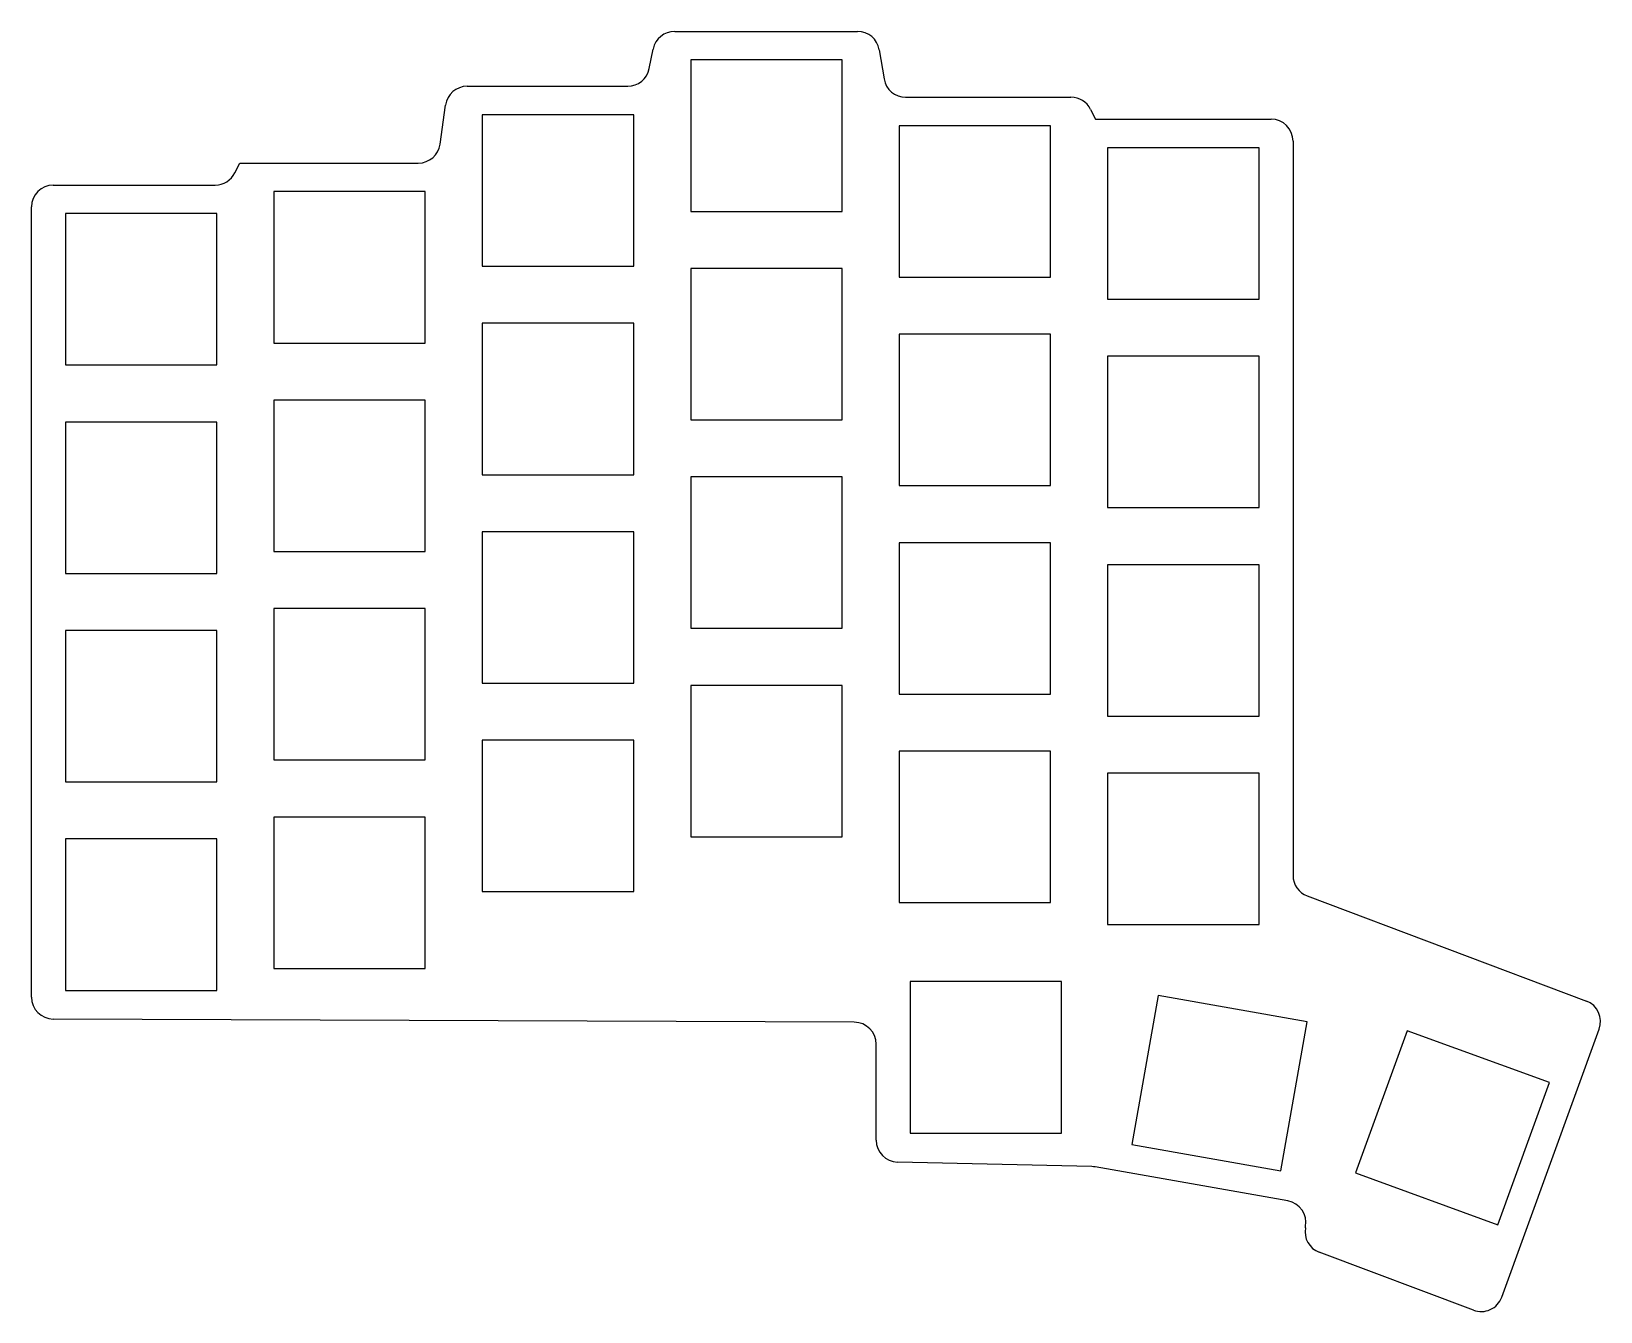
# Model space of a CAD drawing. Header units: millimetres. Extents: x 90 to 233, y -186 to -70.
import ezdxf

# ---------------------------------------------------------------- set-up
doc = ezdxf.new("R2010")
doc.units = ezdxf.units.MM

msp = doc.modelspace()

# ---------------------------------------------------------------- linework, layer by layer
for p, q in [((148.64, -69.5), (165.31, -69.5)), ((146.32, -72.89), (146.68, -71.11)), ((167.28, -71.17), (167.72, -73.83)), ((163.9, -72.1), (150.1, -72.1)), ((150.1, -72.1), (150.1, -85.9)), ((163.9, -85.9), (163.9, -72.1)), ((129.73, -74.5), (144.36, -74.5)), ((169.69, -75.5), (184.76, -75.5)), ((127.25, -79.78), (127.75, -76.22)), ((144.9, -77.1), (131.1, -77.1)), ((131.1, -77.1), (131.1, -90.9)), ((144.9, -90.9), (144.9, -77.1)), ((186.55, -76.61), (187, -77.5)), ((182.9, -78.1), (169.1, -78.1)), ((169.1, -78.1), (169.1, -91.9)), ((182.9, -91.9), (182.9, -78.1)), ((187, -77.5), (203, -77.5)), ((205, -79.5), (205, -146.42)), ((108.55, -82.39), (109, -81.5)), ((109, -81.5), (125.27, -81.5)), ((201.9, -80.1), (188.1, -80.1)), ((188.1, -80.1), (188.1, -93.9)), ((201.9, -93.9), (201.9, -80.1)), ((92, -83.5), (106.76, -83.5)), ((125.9, -84.1), (112.1, -84.1)), ((112.1, -84.1), (112.1, -97.9)), ((125.9, -97.9), (125.9, -84.1)), ((90, -157.51), (90, -85.5)), ((106.9, -86.1), (93.1, -86.1)), ((93.1, -86.1), (93.1, -99.9)), ((106.9, -99.9), (106.9, -86.1)), ((150.1, -85.9), (163.9, -85.9)), ((131.1, -90.9), (144.9, -90.9)), ((163.9, -91.1), (150.1, -91.1)), ((150.1, -91.1), (150.1, -104.9)), ((163.9, -104.9), (163.9, -91.1)), ((169.1, -91.9), (182.9, -91.9)), ((188.1, -93.9), (201.9, -93.9)), ((144.9, -96.1), (131.1, -96.1)), ((131.1, -96.1), (131.1, -109.9)), ((144.9, -109.9), (144.9, -96.1)), ((182.9, -97.1), (169.1, -97.1)), ((169.1, -97.1), (169.1, -110.9)), ((182.9, -110.9), (182.9, -97.1)), ((112.1, -97.9), (125.9, -97.9)), ((93.1, -99.9), (106.9, -99.9)), ((201.9, -99.1), (188.1, -99.1)), ((188.1, -99.1), (188.1, -112.9)), ((201.9, -112.9), (201.9, -99.1)), ((125.9, -103.1), (112.1, -103.1)), ((112.1, -103.1), (112.1, -116.9)), ((125.9, -116.9), (125.9, -103.1)), ((106.9, -105.1), (93.1, -105.1)), ((93.1, -105.1), (93.1, -118.9)), ((106.9, -118.9), (106.9, -105.1)), ((150.1, -104.9), (163.9, -104.9)), ((131.1, -109.9), (144.9, -109.9)), ((163.9, -110.1), (150.1, -110.1)), ((150.1, -110.1), (150.1, -123.9)), ((163.9, -123.9), (163.9, -110.1)), ((169.1, -110.9), (182.9, -110.9)), ((188.1, -112.9), (201.9, -112.9)), ((144.9, -115.1), (131.1, -115.1)), ((131.1, -115.1), (131.1, -128.9)), ((144.9, -128.9), (144.9, -115.1)), ((112.1, -116.9), (125.9, -116.9)), ((182.9, -116.1), (169.1, -116.1)), ((169.1, -116.1), (169.1, -129.9)), ((182.9, -129.9), (182.9, -116.1)), ((201.9, -118.1), (188.1, -118.1)), ((188.1, -118.1), (188.1, -131.9)), ((201.9, -131.9), (201.9, -118.1)), ((93.1, -118.9), (106.9, -118.9)), ((125.9, -122.1), (112.1, -122.1)), ((112.1, -122.1), (112.1, -135.9)), ((125.9, -135.9), (125.9, -122.1)), ((106.9, -124.1), (93.1, -124.1)), ((93.1, -124.1), (93.1, -137.9)), ((106.9, -137.9), (106.9, -124.1)), ((150.1, -123.9), (163.9, -123.9)), ((131.1, -128.9), (144.9, -128.9)), ((163.9, -129.1), (150.1, -129.1)), ((150.1, -129.1), (150.1, -142.9)), ((163.9, -142.9), (163.9, -129.1)), ((169.1, -129.9), (182.9, -129.9)), ((188.1, -131.9), (201.9, -131.9)), ((144.9, -134.1), (131.1, -134.1)), ((131.1, -134.1), (131.1, -147.9)), ((144.9, -147.9), (144.9, -134.1)), ((182.9, -135.1), (169.1, -135.1)), ((169.1, -135.1), (169.1, -148.9)), ((182.9, -148.9), (182.9, -135.1)), ((112.1, -135.9), (125.9, -135.9)), ((201.9, -137.1), (188.1, -137.1)), ((188.1, -137.1), (188.1, -150.9)), ((201.9, -150.9), (201.9, -137.1)), ((93.1, -137.9), (106.9, -137.9)), ((125.9, -141.1), (112.1, -141.1)), ((112.1, -141.1), (112.1, -154.9)), ((125.9, -154.9), (125.9, -141.1)), ((150.1, -142.9), (163.9, -142.9)), ((106.9, -143.1), (93.1, -143.1)), ((93.1, -143.1), (93.1, -156.9)), ((106.9, -156.9), (106.9, -143.1)), ((131.1, -147.9), (144.9, -147.9)), ((206.3, -148.29), (231.74, -157.87)), ((169.1, -148.9), (182.9, -148.9)), ((188.1, -150.9), (201.9, -150.9)), ((112.1, -154.9), (125.9, -154.9)), ((93.1, -156.9), (106.9, -156.9)), ((183.9, -156.1), (170.1, -156.1)), ((170.1, -156.1), (170.1, -169.9)), ((183.9, -169.9), (183.9, -156.1)), ((192.7, -157.35), (190.3, -170.94)), ((206.29, -159.75), (192.7, -157.35)), ((165.01, -159.8), (91.99, -159.51)), ((203.89, -173.34), (206.29, -159.75)), ((215.41, -160.57), (210.69, -173.53)), ((228.38, -165.29), (215.41, -160.57)), ((224.02, -184.86), (232.91, -160.42)), ((167, -170.55), (167, -161.8)), ((223.66, -178.25), (228.38, -165.29)), ((170.1, -169.9), (183.9, -169.9)), ((190.3, -170.94), (203.89, -173.34)), ((186.65, -172.96), (168.95, -172.55)), ((204.52, -176.09), (186.95, -172.99)), ((210.69, -173.53), (223.66, -178.25)), ((206.12, -178.54), (206.15, -178.41)), ((221.44, -186.04), (207.39, -180.76))]:
    msp.add_line(p, q)
for centre, start, end in [((148.64, -71.5), 90, 168.6901), ((165.31, -71.5), 9.4623, 90), ((144.36, -72.5), 270, 348.6901), ((169.69, -73.5), 189.4623, 270), ((129.73, -76.5), 90, 171.8699), ((184.76, -77.5), 26.5651, 90), ((203, -79.5), 0, 90), ((125.27, -79.5), 270, 351.8699), ((106.76, -81.5), 270, 333.4349), ((92, -85.5), 90, 180), ((207, -146.42), 180, 249.3679), ((92, -157.51), 180, 269.7693), ((231.03, -159.74), 340, 69.3679), ((165, -161.8), 0, 89.7693), ((169, -170.55), 180, 268.6591), ((186.6, -174.96), 80, 88.6591), ((204.18, -178.06), 350, 80), ((208.09, -178.89), 170, 249.3993), ((222.14, -184.17), 249.3993, 340)]:
    msp.add_arc(centre, 2, start, end)

doc.saveas('drawing.dxf')
